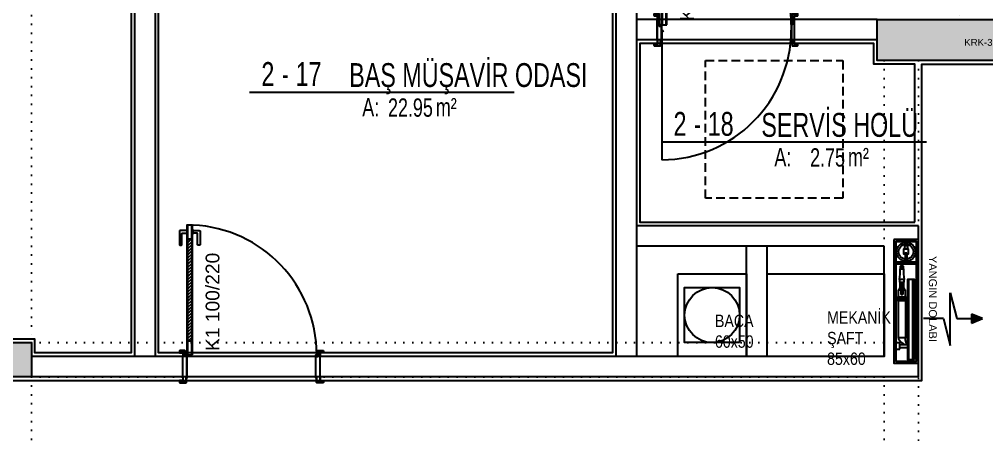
# Model space of a CAD drawing. Header units: inches. Extents: x 21 to 32698, y 13 to 3712.
# Drawn here: x 15988 to 16691, y 1820 to 2122 of the extents above; entities that cross this region are included whole.
import ezdxf
from ezdxf.enums import TextEntityAlignment as Align

# ---------------------------------------------------------------- set-up
doc = ezdxf.new("R2010")
doc.units = ezdxf.units.IN
doc.header["$MEASUREMENT"] = 0
doc.set_wipeout_variables(frame=1)
doc.linetypes.add('DOT', pattern=[6.35, 0, -6.35])
doc.linetypes.add('HIDDEN', pattern=[9.525, 6.35, -3.175])
for name, color, linetype, lineweight in [('Z_MİM_-KM-AREA-IDEN', 8, 'Continuous', 25), ('Z_MİM_-KM-BEAM-RAY', 8, 'DOT', 25), ('Z_MİM_-KM-DOOR', 8, 'Continuous', 25), ('Z_MİM_-KM-DOOR-1', 8, 'Continuous', 25), ('Z_MİM_-KM-DOOR-FRAM', 8, 'Continuous', 25), ('Z_MİM_-KM-DOOR-IDEN', 8, 'Continuous', 25), ('Z_MİM_-KM-FIRE-CABINET', 8, 'Continuous', 25), ('Z_MİM_-KM-PATTERN-00', 8, 'Continuous', 25), ('Z_MİM_-KM-PATTERN-STRC', 8, 'Continuous', 25), ('Z_MİM_-KM-SHAFT', 8, 'Continuous', 25), ('Z_MİM_-KM-STRC-CONCRETE', 8, 'Continuous', 25), ('Z_MİM_-KM-TEXT', 8, 'Continuous', 25), ('Z_MİM_-KM-TEXT-DETAIL', 8, 'Continuous', 25), ('Z_MİM_-KM-TEXT-DETL', 8, 'Continuous', 25), ('Z_MİM_-KM-WALL', 8, 'Continuous', 25), ('Z_MİM_-KM-WALL-PL', 8, 'Continuous', 25), ('Z_MİM_-KM-WALL-PLASTER', 8, 'Continuous', 25), ('Z_MİM_00', 8, 'Continuous', 25)]:
    doc.layers.add(name, color=color, linetype=linetype, lineweight=lineweight)
doc.layers.add('Z_MİM_-KM-WIPEOUT', color=8, linetype='Continuous', lineweight=25, plot=False)
doc.styles.add('-KM-OLCU', font='ARIALN.TTF')
doc.styles.add('Arial_4', font='arial.ttf', dxfattribs={"height": 10})
doc.styles.add('KAPI PENCERE YAZI 100', font='swiss.ttf', dxfattribs={"width": 0.7, "height": 12.5})
doc.styles.add('MAH', font='arial.ttf', dxfattribs={"width": 0.8, "height": 17.5})
doc.styles.add('mahal listesi', font='micross.ttf', dxfattribs={"width": 0.8, "height": 20})
doc.styles.add('STYLE1', font='arial.ttf', dxfattribs={"height": 1})

# ---------------------------------------------------------------- blocks, each defined once
blk = doc.blocks.new('-KM_Kiriş İzi-2K')
at = {"layer": 'Z_MİM_-KM-BEAM-RAY'}
for p, q in [((665, 1575), (665, 905)), ((1340, 1420), (1340, 1140)), ((1285, 1110), (1285, 905)), ((1310, 1110), (1310, 880)), ((665, 905), (1285, 905)), ((1310, 905), (1310, 680)), ((665, 880), (1285, 880)), ((665, 880), (665, 680)), ((1285, 880), (1285, 680))]:
    blk.add_line(p, q, dxfattribs=at)
blk = doc.blocks.new('*U256')
at = {"layer": 'Z_MİM_-KM-DOOR-1'}
for p, q in [((2119.93, 818.23), (2119.75, 818.23)), ((2119.75, 818.23), (2119.75, 814.78)), ((2123.93, 818.23), (2124.12, 818.23)), ((2124.12, 818.23), (2124.12, 814.78)), ((2119.75, 814.78), (2119.93, 814.78)), ((2124.12, 814.78), (2123.93, 814.78))]:
    blk.add_line(p, q, dxfattribs=at)
for points in [[(2119.75, 817.42), (2114.84, 817.42, 0.414214), (2114.47, 817.05), (2114.47, 807.31, 0.414214), (2114.84, 806.95), (2115.93, 806.95, 0.414214), (2116.29, 807.31), (2116.29, 815.23, -0.414214), (2116.66, 815.59), (2119.75, 815.59)], [(2124.12, 817.42), (2129.12, 817.42, -0.414214), (2129.49, 817.05), (2129.49, 807.31, -0.414214), (2129.12, 806.95), (2128.03, 806.95, -0.414214), (2127.67, 807.31), (2127.67, 815.23, 0.414214), (2127.3, 815.59), (2124.12, 815.59)]]:
    blk.add_lwpolyline(points, format="xyb", dxfattribs=at)
blk.add_lwpolyline([(2120.43, 821.51), (2120.43, 811.51), (2123.43, 811.51), (2123.43, 821.51)], close=True, dxfattribs=at)
blk.add_wipeout([(2216.83, 734.52), (2216.83, 712.52), (2117.03, 712.32), (2117.03, 734.72)])
at = {"layer": 'Z_MİM_-KM-PATTERN-00'}
h = blk.add_hatch(dxfattribs=at)
h.set_pattern_fill('ANSI31', color=256, scale=0.5, style=0)
h.set_pattern_definition([(45, (2217.0347, 726.0212), (-1.122532, 1.122532), [])])
h.paths.add_polyline_path([(2123.43, 737.12), (2123.43, 811.51), (2120.43, 811.51), (2120.43, 737.12)])
at = {"layer": 'Z_MİM_-KM-DOOR-1'}
for p, q in [((2120.43, 811.51), (2120.43, 737.12)), ((2123.43, 811.51), (2123.43, 737.12))]:
    blk.add_line(p, q, dxfattribs=at)
for points in [[(2123.93, 727.12), (2123.93, 821.51), (2119.93, 821.51), (2119.93, 727.12)], [(2120.43, 737.12), (2120.43, 727.12), (2123.43, 727.12), (2123.43, 737.12)]]:
    blk.add_lwpolyline(points, close=True, dxfattribs=at)
for points in [[(2116.83, 716.02), (2116.83, 713.52), (2114.83, 713.52, 0.414214), (2114.53, 713.22), (2114.53, 712.12, 0.414214), (2114.83, 711.82), (2119.23, 711.82, 0.414214), (2119.53, 712.12), (2119.53, 715.32), (2119.88, 715.32, 0.414214), (2120.13, 715.57), (2120.13, 726.92, 0.414214), (2119.93, 727.12), (2119.35, 727.12, 0.458526), (2119.25, 727.01), (2119.37, 726.24, -0.458526), (2119.27, 726.12), (2118.73, 726.12, -0.414214), (2118.63, 726.22), (2118.63, 734.92, 0.414214), (2118.33, 735.22), (2114.83, 735.22, 0.414214), (2114.53, 734.92), (2114.53, 733.82, 0.414214), (2114.83, 733.52), (2115.63, 733.52), (2116.83, 733.52), (2116.83, 731.02), (2116.83, 731.02)], [(2117.03, 716.02), (2117.03, 713.32), (2114.83, 713.32, 0.414214), (2114.73, 713.22), (2114.73, 712.12, 0.414214), (2114.83, 712.02), (2119.23, 712.02, 0.414214), (2119.33, 712.12), (2119.33, 715.52), (2119.88, 715.52, 0.414214), (2119.93, 715.57), (2119.93, 726.92), (2119.47, 726.92), (2119.57, 726.27, -0.458526), (2119.27, 725.92), (2118.73, 725.92, -0.414214), (2118.43, 726.22), (2118.43, 734.92, 0.414214), (2118.33, 735.02), (2114.83, 735.02, 0.414214), (2114.73, 734.92), (2114.73, 733.82, 0.414214), (2114.83, 733.72), (2115.63, 733.72), (2117.03, 733.72), (2117.03, 731.02)], [(2216.83, 731.02), (2216.83, 733.52), (2218.83, 733.52, 0.414214), (2219.13, 733.82), (2219.13, 734.92, 0.414214), (2218.83, 735.22), (2215.23, 735.22, 0.414214), (2214.93, 734.92), (2214.93, 727.32), (2214.58, 727.32, 0.414214), (2214.33, 727.07), (2214.33, 715.57, 0.414214), (2214.58, 715.32), (2214.93, 715.32), (2214.93, 712.12, 0.414214), (2215.23, 711.82), (2218.83, 711.82, 0.414214), (2219.13, 712.12), (2219.13, 713.22, 0.414214), (2218.83, 713.52), (2216.83, 713.52), (2216.83, 716.02)], [(2216.63, 731.02), (2216.63, 733.72), (2218.83, 733.72, 0.414214), (2218.93, 733.82), (2218.93, 734.92, 0.414214), (2218.83, 735.02), (2215.23, 735.02, 0.414214), (2215.13, 734.92), (2215.13, 727.12), (2214.58, 727.12, 0.414214), (2214.53, 727.07), (2214.53, 715.57, 0.414214), (2214.58, 715.52), (2215.13, 715.52), (2215.13, 712.12, 0.414214), (2215.23, 712.02), (2218.83, 712.02, 0.414214), (2218.93, 712.12), (2218.93, 713.22, 0.414214), (2218.83, 713.32), (2216.63, 713.32), (2216.63, 716.02)]]:
    blk.add_lwpolyline(points, format="xyb", dxfattribs=at)
blk.add_circle((2120.63, 722.62), 0.5, dxfattribs=at)
at = {"layer": 'Z_MİM_-KM-DOOR-FRAM', "ltscale": 0.2}
blk.add_line((2120.13, 722.62), (2120.13, 628.92), dxfattribs=at)
for centre, start, end in [((2119.76, 727.05), 0.14052, 87.16908), ((2119.77, 723.48), 270.21814, 359.85948)]:
    blk.add_arc(centre, 94.56, start, end, dxfattribs=at)
at = {"layer": 'Z_MİM_-KM-WALL'}
for p, q in [((2116.83, 716.02), (2116.83, 731.02)), ((2216.83, 716.02), (2216.83, 731.02))]:
    blk.add_line(p, q, dxfattribs=at)
at = {"layer": 'Z_MİM_-KM-DOOR-IDEN', "color": 7, "insert": (2143.66, 729.9), "char_height": 10, "width": 99.9901, "attachment_point": 7, "rotation": 90, "style": 'STYLE1'}
blk.add_mtext('K6 100/220', dxfattribs=at)
blk = doc.blocks.new('-KM_Baca_40_40')
at = {"layer": 'Z_MİM_-KM-SHAFT'}
blk.add_lwpolyline([(13341.22, 2232.49), (13381.22, 2232.49), (13381.22, 2192.49), (13341.22, 2192.49)], close=True, dxfattribs=at)
blk.add_circle((13361.22, 2212.49), 20, dxfattribs=at)
blk = doc.blocks.new('*U186')
for p, q in [((596974.52, -18025.15), (596971.29, -18033.11)), ((596977.99, -18033.11), (596974.52, -18025.15)), ((596971.29, -18033.11), (596977.99, -18033.11)), ((596974.52, -18043.65), (596974.52, -18028.45)), ((596955.96, -18048.55), (596974.52, -18043.65)), ((596994.07, -18048.55), (596955.96, -18048.55)), ((596974.52, -18053.37), (596994.07, -18048.55))]:
    blk.add_line(p, q)
blk.add_solid([(596977.99, -18033.11), (596974.52, -18025.15), (596971.29, -18033.11)])
blk.add_wipeout([(596917.02, -18089.6), (597007.02, -18089.6), (597007.02, -18071.6), (597007.02, -18066.6), (596917.02, -18066.6)]).dxf.layer = 'Z_MİM_-KM-WIPEOUT'
blk.add_line((596974.52, -18053.37), (596974.52, -18067.89))
at = {"layer": 'Z_MİM_-KM-TEXT-DETAIL', "color": 7, "style": 'KAPI PENCERE YAZI 100'}
blk.add_text('YANGIN DOLABI', height=5.76, dxfattribs=at).set_placement((596960.27, -18061.17), align=Align.MIDDLE_CENTER)
blk.add_wipeout([(596917.02, -18089.6), (597007.02, -18089.6), (597007.02, -18071.6), (596917.02, -18071.6)]).dxf.layer = 'Z_MİM_-KM-WIPEOUT'
for p, q in [((597004.2, -18075.6), (596946.05, -18075.6)), ((596935.65, -18083.19), (596935.65, -18084.31)), ((596935.94, -18083.19), (596935.65, -18083.19)), ((596935.94, -18083.19), (596936.58, -18082.51)), ((596935.94, -18084.31), (596935.94, -18083.19)), ((596936.58, -18082.51), (596936.58, -18084.99)), ((596937.85, -18082.51), (596936.58, -18082.51)), ((596937.85, -18084.99), (596937.85, -18082.51)), ((596937.85, -18082.51), (596937.85, -18084.99)), ((596938.47, -18082.51), (596937.85, -18082.51)), ((596938.47, -18084.99), (596938.47, -18082.51)), ((597004.2, -18078.6), (596946.05, -18078.6)), ((596946.12, -18082.03), (596946.12, -18085.47)), ((596947.97, -18082.03), (596946.12, -18082.03)), ((596947.97, -18085.47), (596947.97, -18082.03)), ((596947.97, -18082.43), (596952.32, -18082.43)), ((596949.58, -18083.07), (596956.21, -18083.07)), ((596953.6, -18082.03), (596952.32, -18082.03)), ((596952.32, -18082.03), (596952.32, -18083.07)), ((596958.74, -18081.05), (596953.6, -18081.05)), ((596953.6, -18081.05), (596953.6, -18083.07)), ((596953.6, -18083.07), (596953.6, -18082.03)), ((596959.98, -18080.44), (596958.74, -18081.05)), ((596958.74, -18086.45), (596958.74, -18081.05)), ((596960.48, -18080.44), (596959.98, -18080.44)), ((596959.98, -18080.44), (596959.98, -18087.06)), ((596960.48, -18080.44), (596961.72, -18081.05)), ((596960.48, -18087.06), (596960.48, -18080.44)), ((596961.72, -18081.05), (596988.24, -18081.05)), ((596961.72, -18081.05), (596961.72, -18086.45)), ((596988.24, -18086.45), (596988.24, -18081.05)), ((596993.51, -18085.18), (596993.51, -18079.7)), ((596995.51, -18085.18), (596995.51, -18079.7)), ((596935.65, -18084.31), (596935.94, -18084.31)), ((596936.58, -18084.99), (596935.94, -18084.31)), ((596936.58, -18084.99), (596937.85, -18084.99)), ((596937.85, -18084.99), (596938.47, -18084.99)), ((596946.12, -18085.47), (596947.97, -18085.47)), ((596947.97, -18085.07), (596952.32, -18085.07)), ((596956.21, -18084.29), (596949.58, -18084.29)), ((596952.32, -18084.29), (596952.32, -18085.47)), ((596952.32, -18085.47), (596953.6, -18085.47)), ((596953.6, -18085.47), (596953.6, -18084.29)), ((596953.6, -18084.29), (596953.6, -18086.45)), ((596953.6, -18086.45), (596958.74, -18086.45)), ((596959.98, -18087.06), (596958.74, -18086.45)), ((596959.98, -18087.06), (596960.48, -18087.06)), ((596961.72, -18086.45), (596960.48, -18087.06)), ((596961.72, -18086.45), (596988.24, -18086.45))]:
    blk.add_line(p, q)
for points in [[(596917.02, -18089.6), (597007.02, -18089.6), (597007.02, -18071.6), (596917.02, -18071.6)], [(596918.52, -18088.1), (597005.52, -18088.1), (597005.52, -18073.1), (596918.52, -18073.1)], [(596933.52, -18088.1), (596918.52, -18088.1), (596918.52, -18073.1), (596933.52, -18073.1)], [(597004.2, -18074.5), (596946.05, -18074.5), (596946.05, -18079.7), (597004.2, -18079.7)], [(596988.21, -18073.61), (596962.04, -18073.61), (596962.04, -18074.5), (596988.21, -18074.5)], [(596921.44, -18079.68), (596923.85, -18079.68), (596923.85, -18081.64), (596921.44, -18081.64)], [(596926.8, -18080.16), (596930.81, -18080.16), (596930.81, -18081.16), (596926.8, -18081.16)], [(596996.82, -18085.18), (596992.2, -18085.18), (596992.2, -18088.1), (596996.82, -18088.1)]]:
    blk.add_lwpolyline(points, close=True)
for points in [[(596935.02, -18073.1), (596935.02, -18088.1)], [(596927.7, -18081.16), (596927.7, -18082.25), (596923.85, -18082.25), (596923.85, -18079.07), (596927.7, -18079.07), (596927.7, -18080.16)]]:
    blk.add_lwpolyline(points)
for centre, radius in [((596926.03, -18080.66), 6.89), ((596926.03, -18080.66), 5.39), ((596949.58, -18083.68), 0.606)]:
    blk.add_circle(centre, radius)
for centre, radius, start, end in [((596940.58, -18054.92), 27.67, 265.63497, 281.55371), ((596956.21, -18083.68), 0.894, 222.66306, 137.33694), ((596956.21, -18083.68), 0.606, 270, 90), ((596986.35, -18079.55), 7.16, 285.30915, 358.78139), ((596989.86, -18076.4), 4.92, 250.78023, 317.83053), ((596940.58, -18112.58), 27.67, 78.44629, 94.36503)]:
    blk.add_arc(centre, radius, start, end)
blk = doc.blocks.new('-KM_Kolon-2K')
at = {"layer": 'Z_MİM_-KM-PATTERN-STRC'}
for points in [[(1280, 1140), (1365, 1140), (1365, 1110), (1280, 1110)], [(515, 905), (665, 905), (665, 880), (515, 880)]]:
    blk.add_hatch(color=256, dxfattribs=at).paths.add_polyline_path(points, flags=0)
at = {"layer": 'Z_MİM_-KM-STRC-CONCRETE'}
for points in [[(1280, 1140), (1365, 1140), (1365, 1110), (1280, 1110)], [(515, 905), (665, 905), (665, 880), (515, 880)]]:
    blk.add_lwpolyline(points, close=True, dxfattribs=at)
blk = doc.blocks.new('*U267')
at = {"layer": 'Z_MİM_-KM-PATTERN-00'}
h = blk.add_hatch(dxfattribs=at)
h.set_pattern_fill('ANSI31', color=256, scale=0.5, style=0)
h.set_pattern_definition([(45, (0, 0), (-1.122532, 1.122532), [])])
h.paths.add_polyline_path([(-93.4, 11.1), (-93.4, 85.48), (-96.4, 85.48), (-96.4, 11.1)])
at = {"layer": 'Z_MİM_-KM-DOOR-1'}
for p, q in [((-96.9, 92.21), (-97.08, 92.21)), ((-97.08, 92.21), (-97.08, 88.75)), ((-92.9, 92.21), (-92.72, 92.21)), ((-92.72, 92.21), (-92.72, 88.75)), ((-97.08, 88.75), (-96.9, 88.75)), ((-96.4, 85.48), (-96.4, 11.1)), ((-93.4, 85.48), (-93.4, 11.1)), ((-92.72, 88.75), (-92.9, 88.75))]:
    blk.add_line(p, q, dxfattribs=at)
blk.add_lwpolyline([(-96.4, 95.48), (-96.4, 85.48), (-93.4, 85.48), (-93.4, 95.48)], close=True, dxfattribs=at)
for points in [[(-97.08, 91.39), (-102, 91.39, 0.414214), (-102.36, 91.03), (-102.36, 81.29, 0.414214), (-102, 80.92), (-100.91, 80.92, 0.414214), (-100.54, 81.29), (-100.54, 89.21, -0.414214), (-100.18, 89.57), (-97.08, 89.57)], [(-92.72, 91.39), (-87.71, 91.39, -0.414214), (-87.35, 91.03), (-87.35, 81.29, -0.414214), (-87.71, 80.92), (-88.8, 80.92, -0.414214), (-89.17, 81.29), (-89.17, 89.21, 0.414214), (-89.53, 89.57), (-92.72, 89.57)]]:
    blk.add_lwpolyline(points, format="xyb", dxfattribs=at)
blk.add_wipeout([(0, 3.5), (0, -18.5), (-99.8, -18.7), (-99.8, 3.7)])
for points in [[(-92.9, 1.1), (-92.9, 95.48), (-96.9, 95.48), (-96.9, 1.1)], [(-96.4, 11.1), (-96.4, 1.1), (-93.4, 1.1), (-93.4, 11.1)]]:
    blk.add_lwpolyline(points, close=True, dxfattribs=at)
for points in [[(-100, -15), (-100, -17.5), (-102, -17.5, 0.414214), (-102.3, -17.8), (-102.3, -18.9, 0.414214), (-102, -19.2), (-97.6, -19.2, 0.414214), (-97.3, -18.9), (-97.3, -15.7), (-96.95, -15.7, 0.414214), (-96.7, -15.45), (-96.7, 0.9, 0.414214), (-96.9, 1.1), (-97.48, 1.1, 0.458526), (-97.58, 0.99), (-97.47, 0.21, -0.458526), (-97.57, 0.1), (-98.1, 0.1, -0.414214), (-98.2, 0.2), (-98.2, 3.9, 0.414214), (-98.5, 4.2), (-102, 4.2, 0.414214), (-102.3, 3.9), (-102.3, 2.8, 0.414214), (-102, 2.5), (-101.2, 2.5), (-100, 2.5), (-100, 0), (-100, 0)], [(-99.8, -15), (-99.8, -17.7), (-102, -17.7, 0.414214), (-102.1, -17.8), (-102.1, -18.9, 0.414214), (-102, -19), (-97.6, -19, 0.414214), (-97.5, -18.9), (-97.5, -15.5), (-96.95, -15.5, 0.414214), (-96.9, -15.45), (-96.9, 0.9), (-97.37, 0.9), (-97.27, 0.24, -0.458526), (-97.57, -0.1), (-98.1, -0.1, -0.414214), (-98.4, 0.2), (-98.4, 3.9, 0.414214), (-98.5, 4), (-102, 4, 0.414214), (-102.1, 3.9), (-102.1, 2.8, 0.414214), (-102, 2.7), (-101.2, 2.7), (-99.8, 2.7), (-99.8, 0)], [(0, -15), (0, -17.5), (2, -17.5, -0.414214), (2.3, -17.8), (2.3, -18.9, -0.414214), (2, -19.2), (-2.4, -19.2, -0.414214), (-2.7, -18.9), (-2.7, -15.7), (-3.05, -15.7, -0.414214), (-3.3, -15.45), (-3.3, 0.9, -0.414214), (-3.1, 1.1), (-2.52, 1.1, -0.458526), (-2.42, 0.99), (-2.53, 0.21, 0.458526), (-2.43, 0.1), (-1.9, 0.1, 0.414214), (-1.8, 0.2), (-1.8, 3.9, -0.414214), (-1.5, 4.2), (2, 4.2, -0.414214), (2.3, 3.9), (2.3, 2.8, -0.414214), (2, 2.5), (1.2, 2.5), (0, 2.5), (0, 0), (0, 0)], [(-0.2, -15), (-0.2, -17.7), (2, -17.7, -0.414214), (2.1, -17.8), (2.1, -18.9, -0.414214), (2, -19), (-2.4, -19, -0.414214), (-2.5, -18.9), (-2.5, -15.5), (-3.05, -15.5, -0.414214), (-3.1, -15.45), (-3.1, 0.9), (-2.63, 0.9), (-2.73, 0.24, 0.458526), (-2.43, -0.1), (-1.9, -0.1, 0.414214), (-1.6, 0.2), (-1.6, 3.9, -0.414214), (-1.5, 4), (2, 4, -0.414214), (2.1, 3.9), (2.1, 2.8, -0.414214), (2, 2.7), (1.2, 2.7), (-0.2, 2.7), (-0.2, 0)]]:
    blk.add_lwpolyline(points, format="xyb", dxfattribs=at)
at = {"layer": 'Z_MİM_-KM-DOOR-FRAM', "ltscale": 0.2}
blk.add_arc((-97.08, 1.03), 94.56, 0.14052, 87.16908, dxfattribs=at)
at = {"layer": 'Z_MİM_-KM-WALL'}
for p, q in [((-100, -15), (-100, 0)), ((0, -15), (0, 0))]:
    blk.add_line(p, q, dxfattribs=at)
at = {"layer": 'Z_MİM_-KM-DOOR-IDEN', "color": 7, "insert": (-73.18, 3.88), "char_height": 10, "width": 99.9901, "attachment_point": 7, "rotation": 90, "style": 'STYLE1'}
blk.add_mtext('K1 100/220', dxfattribs=at)
blk = doc.blocks.new('*U121')
blk.add_line((0, 0), (192.45, 0))
at = {"color": 7, "style": 'MAH', "width": 0.6}
blk.add_text('-', height=17.07, dxfattribs=at).set_placement((25.99, 13.11), align=Align.MIDDLE_CENTER)
at = {"color": 7, "style": 'Arial_4', "width": 0.7}
for s, p in [('A:', (81.91, -17.69)), ('m² ', (135.42, -17.69))]:
    blk.add_text(s, height=13.333, dxfattribs=at).set_placement(p)
for tag, p in [('K', (8.57, 13.11)), ('00', (33.43, 13.11)), ('MAHALADI', (72.42, 12.35))]:
    blk.add_attdef(tag, text='', height=17.33, dxfattribs=at).set_placement(p, align=Align.MIDDLE_LEFT)
blk.add_attdef('27.00', text='', height=13.33, dxfattribs=at).set_placement((133.25, -11.29), align=Align.MIDDLE_RIGHT)
blk = doc.blocks.new('KRK-3')
at = {"layer": 'Z_MİM_-KM-TEXT', "color": 7, "insert": (0, 0), "char_height": 25, "width": 1775.644, "attachment_point": 1, "style": 'mahal listesi'}
blk.add_mtext('\\A1;{\\W1;KRK-3 _  Çelik Halatlı Demirden dekoratif (perforje) korkuluk (\\A0;V.0711\\A1;)}', dxfattribs=at)

msp = doc.modelspace()

# ---------------------------------------------------------------- linework, layer by layer
at = {"layer": 'Z_MİM_-KM-SHAFT'}
for points in [[(16466.71, 1937.08), (16516.71, 1937.08), (16516.71, 1877.08), (16466.71, 1877.08)], [(16531.71, 1937.08), (16616.71, 1937.08), (16616.71, 1877.08), (16531.71, 1877.08)]]:
    msp.add_lwpolyline(points, close=True, dxfattribs=at)
at = {"layer": 'Z_MİM_-KM-WALL'}
for p, q in [((16421.71, 2562.08), (16421.71, 1877.08)), ((16436.71, 2562.08), (16436.71, 1877.08)), ((16071.71, 2557.08), (16071.71, 1877.08)), ((16086.71, 2557.08), (16086.71, 1877.08)), ((16616.71, 1957.08), (16436.71, 1957.08)), ((16516.71, 1877.08), (16516.71, 1957.08)), ((16531.71, 1877.08), (16531.71, 1957.08)), ((16616.71, 1877.08), (16616.71, 1957.08))]:
    msp.add_line(p, q, dxfattribs=at)
at = {"layer": 'Z_MİM_-KM-WALL-PL'}
msp.add_line((16641.71, 1972.08), (16436.71, 1972.08), dxfattribs=at)
at = {"layer": 'Z_MİM_-KM-WALL-PLASTER'}
msp.add_lwpolyline([(15724.21, 2559.58), (15934.21, 2559.58), (15934.21, 2554.58), (16069.21, 2554.58), (16069.21, 1879.58), (15999.21, 1879.58), (15999.21, 1889.58), (15844.21, 1889.58), (15844.21, 1879.58), (15724.21, 1879.58)], close=True, dxfattribs=at)

# ---------------------------------------------------------------- block references
at = {"layer": 'Z_MİM_-KM-AREA-IDEN'}
msp.add_blockref('*U121', (16155.38, 2069.23), dxfattribs=at).add_auto_attribs({'27.00': '22.95', '00': '17', 'K': '2', 'MAHALADI': 'BAŞ MÜŞAVİR ODASI'})
at = {"layer": 'Z_MİM_-KM-BEAM-RAY'}
msp.add_blockref('-KM_Kiriş İzi-2K', (15331.71, 982.08), dxfattribs=at)
at = {"layer": 'Z_MİM_-KM-SHAFT', "rotation": 180}
msp.add_blockref('-KM_Baca_40_40', (29852.93, 4119.57), dxfattribs=at)
at = {"layer": 'Z_MİM_-KM-TEXT', "xscale": 0.2000000000000012, "yscale": 0.2000000000000012, "zscale": 0.2000000000000012}
msp.add_blockref('KRK-3', (16675.06, 2107.85), dxfattribs=at)

# ---------------------------------------------------------------- texts
at = {"layer": 'Z_MİM_-KM-TEXT-DETL', "color": 7, "char_height": 9, "attachment_point": 1, "style": '-KM-OLCU'}
for s, insert in [('BACA\\P60x50', (16493.75, 1907.36)), ('MEKANİK ŞAFT\\P85x60', (16575.29, 1909.87))]:
    msp.add_mtext_dynamic_manual_height_columns(s, width=63.2764, gutter_width=12.5, heights=[0], dxfattribs=dict(at, insert=insert))

# ---------------------------------------------------------------- next in the draw order: block references
at = {"layer": 'Z_MİM_-KM-FIRE-CABINET', "rotation": 270}
msp.add_blockref('*U186', (34713.36, 598879.11), dxfattribs=at)
at = {"layer": 'Z_MİM_00'}
msp.add_blockref('*U256', (14334.88, 1391.06), dxfattribs=at)

# ---------------------------------------------------------------- next in the draw order: linework, layer by layer
at = {"layer": 'Z_MİM_-KM-SHAFT', "linetype": 'HIDDEN'}
msp.add_lwpolyline([(16486.76, 2092.08), (16586.76, 2092.08), (16586.76, 1992.08), (16486.76, 1992.08)], close=True, dxfattribs=at)
at = {"layer": 'Z_MİM_-KM-WALL'}
for p, q in [((16611.72, 2122.08), (16436.71, 2122.08)), ((16611.72, 2107.08), (16436.71, 2107.08)), ((16641.71, 1862.08), (16641.71, 1972.08))]:
    msp.add_line(p, q, dxfattribs=at)
at = {"layer": 'Z_MİM_-KM-WALL-PLASTER'}
msp.add_lwpolyline([(16639.21, 1974.58), (16639.21, 2089.58), (16609.22, 2089.58), (16609.22, 2104.58), (16439.21, 2104.58), (16439.21, 1974.58)], close=True, dxfattribs=at)

# ---------------------------------------------------------------- next in the draw order: block references
at = {"layer": 'Z_MİM_-KM-AREA-IDEN'}
msp.add_blockref('*U121', (16455.06, 2032.99), dxfattribs=at).add_auto_attribs({'27.00': '2.75', '00': '18', 'K': '2', 'MAHALADI': 'SERVİS HOLÜ'})
at = {"layer": 'Z_MİM_-KM-STRC-CONCRETE'}
msp.add_blockref('-KM_Kolon-2K', (15331.71, 982.08), dxfattribs=at)

# ---------------------------------------------------------------- next in the draw order: block references
at = {"layer": 'Z_MİM_-KM-DOOR', "ltscale": 1.5}
msp.add_blockref('*U267', (16206.71, 1877.08), dxfattribs=at)

# ---------------------------------------------------------------- next in the draw order: linework, layer by layer
at = {"layer": 'Z_MİM_-KM-WALL'}
for p, q in [((16616.71, 1877.08), (15996.71, 1877.08)), ((16641.71, 1862.08), (15996.71, 1862.08))]:
    msp.add_line(p, q, dxfattribs=at)
at = {"layer": 'Z_MİM_-KM-WALL-PLASTER'}
msp.add_lwpolyline([(15041.71, 1859.58), (16644.21, 1859.58), (16644.21, 2089.58), (16699.22, 2089.58), (16699.22, 2582.08)], dxfattribs=at)
msp.add_lwpolyline([(16089.21, 2559.58), (16419.21, 2559.58), (16419.21, 1879.58), (16089.21, 1879.58)], close=True, dxfattribs=at)

doc.saveas('drawing.dxf')
